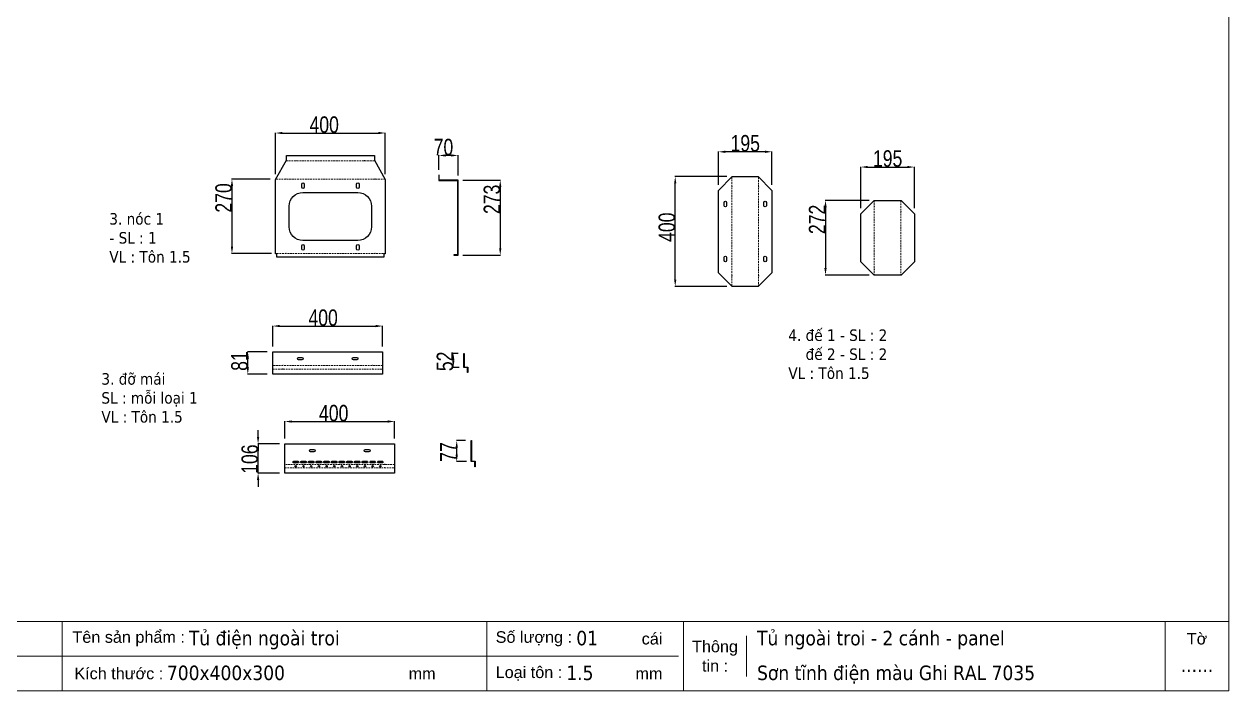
# Model space of a CAD drawing. Header units: inches. Extents: x 21 to 136330, y 8 to 58290.
# Drawn here: x 34946 to 39335, y 5677 to 8106 of the extents above; entities that cross this region are included whole.
import ezdxf
from ezdxf.enums import TextEntityAlignment as Align

# ---------------------------------------------------------------- set-up
doc = ezdxf.new("R2010")
doc.units = ezdxf.units.IN
doc.header["$MEASUREMENT"] = 0
doc.linetypes.add('HIDDEN', pattern=[9.525, 6.35, -3.175])
doc.layers.add('0 TĂNG CỨNG', color=7, linetype='Continuous', lineweight=15)
doc.layers.add('@.0.DM. NÉT ĐỨT', color=8, linetype='HIDDEN', lineweight=9)
doc.layers.add('@.0.DM. NÉT CHÍNH', color=7, linetype='Continuous')
doc.layers.add('@.DM. KÍCH THƯỚC', color=8, linetype='Continuous', transparency=0.2)
doc.layers.add('@.DM. KÍCH THƯỚC @ 1', color=8, linetype='Continuous', transparency=0.2)
doc.styles.add('ARIAL', font='arial.ttf')
doc.styles.add('Note Text (ISO)', font='tahoma.ttf')
doc.styles.add('roman', font='roman.shx', dxfattribs={"width": 0.8})
doc.styles.add('Tahoma (Input Text)', font='tahoma.ttf')
doc.dimstyles.new('Kích thước Duy Mạnh', dxfattribs={"dimtxt": 30, "dimasz": 25, "dimexe": 1.25, "dimexo": 20, "dimtad": 1, "dimdec": 1, "dimtxsty": 'roman', "dimcen": 2.5, "dimclrd": 8, "dimclre": 8, "dimclrt": 2, "dimadec": 0, "dimazin": 0, "dimtfac": 1, "dimtdec": 1, "dimtix": 1, "dimtmove": 0, "dimatfit": 3, "dimfxl": 1, "dimtfillclr": 1, "dimarcsym": 0})

# ---------------------------------------------------------------- blocks, each defined once
blk = doc.blocks.new('*D1335')
at = {"layer": '@.DM. KÍCH THƯỚC', "color": 8, "lineweight": -2, "transparency": 16777216}
for p, q in [((37506.3, 7550.6), (37316.9, 7550.6)), ((37506.3, 7150.6), (37316.9, 7150.6))]:
    blk.add_line(p, q, dxfattribs=at)
at = {"layer": '@.DM. KÍCH THƯỚC', "lineweight": -2, "transparency": 16777216}
blk.add_line((37318.2, 7175.6), (37318.2, 7525.6), dxfattribs=at)
at = {"layer": '@.DM. KÍCH THƯỚC', "transparency": 16777216}
for points in [[(37314, 7525.6), (37322.4, 7525.6), (37318.2, 7550.6)], [(37314, 7175.6), (37322.4, 7175.6), (37318.2, 7150.6)]]:
    blk.add_solid(points, dxfattribs=at)
at = {"layer": 'Defpoints', "color": 0, "transparency": 16777216}
for p in [(37318.2, 7550.6), (37526.3, 7550.6), (37526.3, 7150.6)]:
    blk.add_point(p, dxfattribs=at)
at = {"layer": '@.DM. KÍCH THƯỚC', "color": 2, "transparency": 16777216, "insert": (37257.6, 7312.7), "char_height": 60, "attachment_point": 1, "rotation": 90, "style": 'roman'}
blk.add_mtext('400', dxfattribs=at)
blk = doc.blocks.new('*D1297')
at = {"layer": '@.DM. KÍCH THƯỚC', "color": 8, "lineweight": -2, "transparency": 16777216}
for p, q in [((35842.5, 7541.3), (35702.1, 7541.3)), ((35847, 7270.9), (35702.1, 7270.9))]:
    blk.add_line(p, q, dxfattribs=at)
at = {"layer": '@.DM. KÍCH THƯỚC', "lineweight": -2, "transparency": 16777216}
blk.add_line((35703.3, 7516.3), (35703.3, 7295.9), dxfattribs=at)
at = {"layer": '@.DM. KÍCH THƯỚC', "transparency": 16777216}
for points in [[(35699.2, 7516.3), (35707.5, 7516.3), (35703.3, 7541.3)], [(35699.2, 7295.9), (35707.5, 7295.9), (35703.3, 7270.9)]]:
    blk.add_solid(points, dxfattribs=at)
at = {"layer": 'Defpoints', "color": 0, "transparency": 16777216}
for p in [(35862.5, 7541.3), (35703.3, 7270.9), (35867, 7270.9)]:
    blk.add_point(p, dxfattribs=at)
at = {"layer": '@.DM. KÍCH THƯỚC', "color": 2, "transparency": 16777216, "insert": (35642.7, 7419.4), "char_height": 60, "attachment_point": 1, "rotation": 90, "style": 'roman'}
blk.add_mtext('270', dxfattribs=at)
blk = doc.blocks.new('*D1298')
at = {"layer": '@.DM. KÍCH THƯỚC', "color": 8, "lineweight": -2, "transparency": 16777216}
for p, q in [((35862, 7559.6), (35862, 7710.7)), ((36262, 7559.6), (36262, 7710.7))]:
    blk.add_line(p, q, dxfattribs=at)
at = {"layer": '@.DM. KÍCH THƯỚC', "lineweight": -2, "transparency": 16777216}
blk.add_line((35887, 7709.5), (36237, 7709.5), dxfattribs=at)
at = {"layer": '@.DM. KÍCH THƯỚC', "transparency": 16777216}
for points in [[(35887, 7713.6), (35887, 7705.3), (35862, 7709.5)], [(36237, 7713.6), (36237, 7705.3), (36262, 7709.5)]]:
    blk.add_solid(points, dxfattribs=at)
at = {"layer": 'Defpoints', "color": 0, "transparency": 16777216}
for p in [(36262, 7709.5), (35862, 7539.6), (36262, 7539.6)]:
    blk.add_point(p, dxfattribs=at)
at = {"layer": '@.DM. KÍCH THƯỚC', "color": 2, "transparency": 16777216, "insert": (35985.8, 7770.1), "char_height": 60, "attachment_point": 1, "style": 'roman'}
blk.add_mtext('400', dxfattribs=at)
blk = doc.blocks.new('*D1299')
at = {"layer": '@.DM. KÍCH THƯỚC', "color": 8, "lineweight": -2, "transparency": 16777216}
for p, q in [((35832.1, 6912.1), (35759.8, 6912.1)), ((35832.1, 6830.8), (35759.8, 6830.8))]:
    blk.add_line(p, q, dxfattribs=at)
at = {"layer": '@.DM. KÍCH THƯỚC', "lineweight": -2, "transparency": 16777216}
blk.add_line((35761, 6855.8), (35761, 6887.1), dxfattribs=at)
at = {"layer": '@.DM. KÍCH THƯỚC', "transparency": 16777216}
for points in [[(35756.8, 6887.1), (35765.2, 6887.1), (35761, 6912.1)], [(35756.8, 6855.8), (35765.2, 6855.8), (35761, 6830.8)]]:
    blk.add_solid(points, dxfattribs=at)
at = {"layer": 'Defpoints', "color": 0, "transparency": 16777216}
for p in [(35761, 6912.1), (35852.1, 6912.1), (35852.1, 6830.8)]:
    blk.add_point(p, dxfattribs=at)
at = {"layer": '@.DM. KÍCH THƯỚC', "color": 2, "transparency": 16777216, "insert": (35700.4, 6842.9), "char_height": 60, "attachment_point": 1, "rotation": 90, "style": 'roman'}
blk.add_mtext('81', dxfattribs=at)
blk = doc.blocks.new('*D1300')
at = {"layer": '@.DM. KÍCH THƯỚC', "color": 8, "lineweight": -2, "transparency": 16777216}
for p, q in [((35852.1, 6932.1), (35852.1, 7007.4)), ((36252.1, 6932.1), (36252.1, 7007.4))]:
    blk.add_line(p, q, dxfattribs=at)
at = {"layer": '@.DM. KÍCH THƯỚC', "lineweight": -2, "transparency": 16777216}
blk.add_line((35877.1, 7006.1), (36227.1, 7006.1), dxfattribs=at)
at = {"layer": '@.DM. KÍCH THƯỚC', "transparency": 16777216}
for points in [[(35877.1, 7010.3), (35877.1, 7002), (35852.1, 7006.1)], [(36227.1, 7010.3), (36227.1, 7002), (36252.1, 7006.1)]]:
    blk.add_solid(points, dxfattribs=at)
at = {"layer": 'Defpoints', "color": 0, "transparency": 16777216}
for p in [(36252.1, 7006.1), (35852.1, 6912.1), (36252.1, 6912.1)]:
    blk.add_point(p, dxfattribs=at)
at = {"layer": '@.DM. KÍCH THƯỚC', "color": 2, "transparency": 16777216, "insert": (35981.9, 7066.7), "char_height": 60, "attachment_point": 1, "style": 'roman'}
blk.add_mtext('400', dxfattribs=at)
blk = doc.blocks.new('*D1301')
at = {"layer": '@.DM. KÍCH THƯỚC', "color": 8, "lineweight": -2, "transparency": 16777216}
for p, q in [((35895.9, 6596.8), (35895.9, 6659.6)), ((36295.9, 6596.8), (36295.9, 6659.6))]:
    blk.add_line(p, q, dxfattribs=at)
at = {"layer": '@.DM. KÍCH THƯỚC', "lineweight": -2, "transparency": 16777216}
blk.add_line((35920.9, 6658.3), (36270.9, 6658.3), dxfattribs=at)
at = {"layer": '@.DM. KÍCH THƯỚC', "transparency": 16777216}
for points in [[(35920.9, 6662.5), (35920.9, 6654.2), (35895.9, 6658.3)], [(36270.9, 6662.5), (36270.9, 6654.2), (36295.9, 6658.3)]]:
    blk.add_solid(points, dxfattribs=at)
at = {"layer": 'Defpoints', "color": 0, "transparency": 16777216}
for p in [(36295.9, 6658.3), (35895.9, 6576.8), (36295.9, 6576.8)]:
    blk.add_point(p, dxfattribs=at)
at = {"layer": '@.DM. KÍCH THƯỚC', "color": 2, "transparency": 16777216, "insert": (36020.4, 6719), "char_height": 60, "attachment_point": 1, "style": 'roman'}
blk.add_mtext('400', dxfattribs=at)
blk = doc.blocks.new('*D1302')
at = {"layer": '@.DM. KÍCH THƯỚC', "lineweight": -2, "transparency": 16777216}
for p, q in [((35798.5, 6601.8), (35798.5, 6626.8)), ((35798.5, 6576.8), (35798.5, 6551.8)), ((35798.5, 6495.5), (35798.5, 6551.8)), ((35798.5, 6470.5), (35798.5, 6495.5)), ((35798.5, 6445.5), (35798.5, 6420.5))]:
    blk.add_line(p, q, dxfattribs=at)
at = {"layer": '@.DM. KÍCH THƯỚC', "color": 8, "lineweight": -2, "transparency": 16777216}
for p, q in [((35875.9, 6576.8), (35797.3, 6576.8)), ((35875.9, 6470.5), (35797.3, 6470.5))]:
    blk.add_line(p, q, dxfattribs=at)
at = {"layer": '@.DM. KÍCH THƯỚC', "transparency": 16777216}
for points in [[(35794.3, 6601.8), (35802.7, 6601.8), (35798.5, 6576.8)], [(35794.3, 6445.5), (35802.7, 6445.5), (35798.5, 6470.5)]]:
    blk.add_solid(points, dxfattribs=at)
at = {"layer": 'Defpoints', "color": 0, "transparency": 16777216}
for p in [(35798.5, 6576.8), (35895.9, 6576.8), (35895.9, 6470.5)]:
    blk.add_point(p, dxfattribs=at)
at = {"layer": '@.DM. KÍCH THƯỚC', "color": 2, "transparency": 16777216, "insert": (35737.9, 6467.7), "char_height": 60, "attachment_point": 1, "rotation": 90, "style": 'roman'}
blk.add_mtext('106', dxfattribs=at)
blk = doc.blocks.new('*D1303')
at = {"layer": '@.DM. KÍCH THƯỚC', "color": 8, "lineweight": -2, "transparency": 16777216}
for p, q in [((36554.7, 6588.6), (36521, 6588.6)), ((36557.7, 6512.1), (36521, 6512.1))]:
    blk.add_line(p, q, dxfattribs=at)
at = {"layer": '@.DM. KÍCH THƯỚC', "lineweight": -2, "transparency": 16777216}
blk.add_line((36522.2, 6537.1), (36522.2, 6563.6), dxfattribs=at)
at = {"layer": '@.DM. KÍCH THƯỚC', "transparency": 16777216}
for points in [[(36518, 6563.6), (36526.4, 6563.6), (36522.2, 6588.6)], [(36518, 6537.1), (36526.4, 6537.1), (36522.2, 6512.1)]]:
    blk.add_solid(points, dxfattribs=at)
at = {"layer": 'Defpoints', "color": 0, "transparency": 16777216}
for p in [(36522.2, 6588.6), (36574.7, 6588.6), (36577.7, 6512.1)]:
    blk.add_point(p, dxfattribs=at)
at = {"layer": '@.DM. KÍCH THƯỚC', "color": 2, "transparency": 16777216, "insert": (36461.6, 6511.5), "char_height": 60, "attachment_point": 1, "rotation": 90, "style": 'roman'}
blk.add_mtext('77', dxfattribs=at)
blk = doc.blocks.new('*D1304')
at = {"layer": '@.DM. KÍCH THƯỚC', "color": 8, "lineweight": -2, "transparency": 16777216}
for p, q in [((36527.6, 6906.4), (36508.5, 6906.4)), ((36530.6, 6854.9), (36508.5, 6854.9))]:
    blk.add_line(p, q, dxfattribs=at)
at = {"layer": '@.DM. KÍCH THƯỚC', "lineweight": -2, "transparency": 16777216}
blk.add_line((36509.8, 6879.9), (36509.8, 6881.4), dxfattribs=at)
at = {"layer": '@.DM. KÍCH THƯỚC', "transparency": 16777216}
for points in [[(36505.6, 6881.4), (36513.9, 6881.4), (36509.8, 6906.4)], [(36505.6, 6879.9), (36513.9, 6879.9), (36509.8, 6854.9)]]:
    blk.add_solid(points, dxfattribs=at)
at = {"layer": 'Defpoints', "color": 0, "transparency": 16777216}
for p in [(36509.8, 6906.4), (36547.6, 6906.4), (36550.6, 6854.9)]:
    blk.add_point(p, dxfattribs=at)
at = {"layer": '@.DM. KÍCH THƯỚC', "color": 2, "transparency": 16777216, "insert": (36449.1, 6841.8), "char_height": 60, "attachment_point": 1, "rotation": 90, "style": 'roman'}
blk.add_mtext('52', dxfattribs=at)
blk = doc.blocks.new('*D1342')
at = {"layer": '@.DM. KÍCH THƯỚC', "color": 8, "lineweight": -2, "transparency": 16777216}
for p, q in [((38025, 7463.7), (37864.4, 7463.7)), ((38025, 7192.1), (37864.4, 7192.1))]:
    blk.add_line(p, q, dxfattribs=at)
at = {"layer": '@.DM. KÍCH THƯỚC', "lineweight": -2, "transparency": 16777216}
blk.add_line((37865.7, 7438.7), (37865.7, 7217.1), dxfattribs=at)
at = {"layer": '@.DM. KÍCH THƯỚC', "transparency": 16777216}
for points in [[(37861.5, 7438.7), (37869.9, 7438.7), (37865.7, 7463.7)], [(37861.5, 7217.1), (37869.9, 7217.1), (37865.7, 7192.1)]]:
    blk.add_solid(points, dxfattribs=at)
at = {"layer": 'Defpoints', "color": 0, "transparency": 16777216}
for p in [(38045, 7463.7), (37865.7, 7192.1), (38045, 7192.1)]:
    blk.add_point(p, dxfattribs=at)
at = {"layer": '@.DM. KÍCH THƯỚC', "color": 2, "transparency": 16777216, "insert": (37805.1, 7341.2), "char_height": 60, "attachment_point": 1, "rotation": 90, "style": 'roman'}
blk.add_mtext('272', dxfattribs=at)
blk = doc.blocks.new('*D1344')
at = {"layer": '@.DM. KÍCH THƯỚC', "color": 8, "lineweight": -2, "transparency": 16777216}
for p, q in [((37475.9, 7520.5), (37475.9, 7642.3)), ((37670.7, 7520.6), (37670.7, 7642.3))]:
    blk.add_line(p, q, dxfattribs=at)
at = {"layer": '@.DM. KÍCH THƯỚC', "lineweight": -2, "transparency": 16777216}
blk.add_line((37645.7, 7641.1), (37500.9, 7641.1), dxfattribs=at)
at = {"layer": '@.DM. KÍCH THƯỚC', "transparency": 16777216}
for points in [[(37500.9, 7645.2), (37500.9, 7636.9), (37475.9, 7641.1)], [(37645.7, 7645.2), (37645.7, 7636.9), (37670.7, 7641.1)]]:
    blk.add_solid(points, dxfattribs=at)
at = {"layer": 'Defpoints', "color": 0, "transparency": 16777216}
for p in [(37475.9, 7641.1), (37475.9, 7500.5), (37670.7, 7500.6)]:
    blk.add_point(p, dxfattribs=at)
at = {"layer": '@.DM. KÍCH THƯỚC', "color": 2, "transparency": 16777216, "insert": (37573.3, 7671.7), "char_height": 60, "attachment_point": 5, "style": 'roman'}
blk.add_mtext('195', dxfattribs=at)
blk = doc.blocks.new('*D1345')
at = {"layer": '@.DM. KÍCH THƯỚC', "color": 8, "lineweight": -2, "transparency": 16777216}
for p, q in [((37994.6, 7435.3), (37994.6, 7586.8)), ((38189.4, 7435.3), (38189.4, 7586.8))]:
    blk.add_line(p, q, dxfattribs=at)
at = {"layer": '@.DM. KÍCH THƯỚC', "lineweight": -2, "transparency": 16777216}
blk.add_line((38019.6, 7585.5), (38164.4, 7585.5), dxfattribs=at)
at = {"layer": '@.DM. KÍCH THƯỚC', "transparency": 16777216}
for points in [[(38019.6, 7589.7), (38019.6, 7581.4), (37994.6, 7585.5)], [(38164.4, 7589.7), (38164.4, 7581.4), (38189.4, 7585.5)]]:
    blk.add_solid(points, dxfattribs=at)
at = {"layer": 'Defpoints', "color": 0, "transparency": 16777216}
for p in [(38189.4, 7585.5), (37994.6, 7415.3), (38189.4, 7415.3)]:
    blk.add_point(p, dxfattribs=at)
at = {"layer": '@.DM. KÍCH THƯỚC', "color": 2, "transparency": 16777216, "insert": (38092, 7616.2), "char_height": 60, "attachment_point": 5, "style": 'roman'}
blk.add_mtext('195', dxfattribs=at)
blk = doc.blocks.new('*U388')
at = {"layer": '@.0.DM. NÉT CHÍNH', "color": 2}
blk.add_lwpolyline([(-7.5, 10.2), (7.5, 10.2, -1), (7.5, 4.2), (-7.5, 4.2, -1)], format="xyb", close=True, dxfattribs=at)
blk.add_circle((0, -7.7), 2.5, dxfattribs=at)
blk = doc.blocks.new('*U389')
at = {"layer": '@.0.DM. NÉT CHÍNH', "color": 0, "linetype": 'ByBlock', "lineweight": -2, "transparency": 16777216}
for p in [(0, 0), (28, 0), (56, 0), (84, 0), (112, 0), (140, 0), (168, 0), (196, 0), (224, 0), (252, 0), (280, 0), (308, 0)]:
    blk.add_blockref('*U388', p, dxfattribs=at)
blk = doc.blocks.new('*D1350')
at = {"layer": '@.DM. KÍCH THƯỚC', "color": 8, "lineweight": -2, "transparency": 16777216}
for p, q in [((36544, 7537.4), (36682, 7537.4)), ((36544, 7264.4), (36682, 7264.4))]:
    blk.add_line(p, q, dxfattribs=at)
at = {"layer": '@.DM. KÍCH THƯỚC', "lineweight": -2, "transparency": 16777216}
blk.add_line((36680.8, 7512.4), (36680.8, 7289.4), dxfattribs=at)
at = {"layer": '@.DM. KÍCH THƯỚC', "transparency": 16777216}
for points in [[(36676.6, 7512.4), (36685, 7512.4), (36680.8, 7537.4)], [(36676.6, 7289.4), (36685, 7289.4), (36680.8, 7264.4)]]:
    blk.add_solid(points, dxfattribs=at)
at = {"layer": 'Defpoints', "color": 0, "transparency": 16777216}
for p in [(36524, 7537.4), (36524, 7264.4), (36680.8, 7264.4)]:
    blk.add_point(p, dxfattribs=at)
at = {"layer": '@.DM. KÍCH THƯỚC', "color": 2, "transparency": 16777216, "insert": (36620.2, 7414.2), "char_height": 60, "attachment_point": 1, "rotation": 90, "style": 'roman'}
blk.add_mtext('273', dxfattribs=at)
blk = doc.blocks.new('*D1351')
at = {"layer": '@.DM. KÍCH THƯỚC', "color": 8, "lineweight": -2, "transparency": 16777216}
for p, q in [((36457, 7575.9), (36457, 7628.9)), ((36527, 7554.4), (36527, 7628.9))]:
    blk.add_line(p, q, dxfattribs=at)
at = {"layer": '@.DM. KÍCH THƯỚC', "lineweight": -2, "transparency": 16777216}
blk.add_line((36502, 7627.7), (36482, 7627.7), dxfattribs=at)
at = {"layer": '@.DM. KÍCH THƯỚC', "transparency": 16777216}
for points in [[(36482, 7631.8), (36482, 7623.5), (36457, 7627.7)], [(36502, 7631.8), (36502, 7623.5), (36527, 7627.7)]]:
    blk.add_solid(points, dxfattribs=at)
at = {"layer": 'Defpoints', "color": 0, "transparency": 16777216}
for p in [(36457, 7627.7), (36457, 7555.9), (36527, 7534.4)]:
    blk.add_point(p, dxfattribs=at)
at = {"layer": '@.DM. KÍCH THƯỚC', "color": 2, "transparency": 16777216, "insert": (36438.1, 7688.3), "char_height": 60, "attachment_point": 1, "style": 'roman'}
blk.add_mtext('70', dxfattribs=at)
blk = doc.blocks.new('KHUNG KT1')
at = {"color": 7}
for p, q in [((7128, -4752), (0, -4752)), ((2294.1, -4752), (2294.1, -5040)), ((4052.8, -4752), (4052.8, -5040)), ((4868.8, -4752), (4868.8, -5040)), ((6864, -4752), (6864, -5040)), ((5128.7, -4812), (5128.7, -4980)), ((4848, -4896), (0, -4896))]:
    blk.add_line(p, q, dxfattribs=at)
blk.add_lwpolyline([(0, 0), (7128, 0), (7128, -5040), (0, -5040)], close=True, dxfattribs=at)
at = {"color": 2, "char_height": 48, "style": 'ARIAL'}
for s, insert, width, attachment_point in [('  Tên sản phẩm :', (2299.1, -4824), 2202.321, 4), ('  Số lượng :', (4052.8, -4824), 2202.321, 4), ('cái', (4695, -4824), 2202.321, 4), ('Thông\\Ptin :', (4998.8, -4896), 259.945, 5), ('Tờ', (6996, -4824), 264, 5), ('  Kích thước :', (2307, -4968), 2202.321, 4), ('  Loại tôn :', (4052.8, -4968), 2202.321, 4), ('mm', (3729.5, -4968), 2202.321, 4), ('mm', (4669.3, -4968), 2202.321, 4)]:
    blk.add_mtext(s, dxfattribs=dict(at, insert=insert, width=width, attachment_point=attachment_point))
at = {"color": 1, "style": 'Tahoma (Input Text)', "flags": 8}
for tag, p in [('#01', (328.9, -4851.1)), ('#03', (1514.7, -4846.3)), ('#05', (2819, -4851.1)), ('#07', (4424, -4851.1)), ('#09', (5172.9, -4851.1)), ('#02', (189.8, -4995.1)), ('#04', (1755.3, -4995.1)), ('#06', (2727.8, -4995.1)), ('#08', (4382.7, -4995.1)), ('#10', (5172.9, -4995.1))]:
    blk.add_attdef(tag, p, '', height=60, dxfattribs=at)
blk.add_attdef('#11', text='', height=60, dxfattribs=at).set_placement((6996, -4961.6), align=Align.CENTER)
at = {"layer": '0 TĂNG CỨNG', "color": 1, "style": 'ARIAL'}
blk.add_attdef('#12', (852.8, -4987.6), '', height=60, dxfattribs=at)

msp = doc.modelspace()

# ---------------------------------------------------------------- linework, layer by layer
at = {"layer": '@.0.DM. NÉT CHÍNH', "color": 1}
for p, q in [((35939.6338, 7608.6575), (35938.1338, 7608.6575)), ((36186.9169, 7608.6575), (36185.4169, 7608.6575)), ((35901.3536, 7541.2646), (35899.8536, 7541.2646)), ((36225.2201, 7541.2646), (36223.7201, 7541.2646)), ((37524.5885, 7514.74), (37524.5885, 7513.24)), ((37621.9814, 7513.7139), (37621.9814, 7512.2139)), ((38043.2817, 7443.2978), (38043.2817, 7441.7978)), ((38140.6746, 7425.2918), (38140.6746, 7423.7918)), ((35901.0785, 7270.8717), (35899.5785, 7270.8717)), ((36225.4561, 7270.8717), (36223.9561, 7270.8717)), ((38043.2817, 7214.217), (38043.2817, 7212.717)), ((38140.6746, 7230.8242), (38140.6746, 7229.3242)), ((37524.5885, 7190.8426), (37524.5885, 7189.3426)), ((37621.9814, 7189.7098), (37621.9814, 7188.2098)), ((35889.4985, 6849.5282), (35887.9985, 6849.5282)), ((35890.0057, 6861.9211), (35888.5057, 6861.9211)), ((36215.1596, 6849.5282), (36213.6596, 6849.5282)), ((36215.4986, 6861.9211), (36213.9986, 6861.9211)), ((35933.7945, 6501.598), (35932.2945, 6501.598)), ((36261.1369, 6501.598), (36259.6369, 6501.598)), ((35934.86, 6489.2051), (35933.36, 6489.2051)), ((36258.7471, 6489.2051), (36257.2471, 6489.2051))]:
    msp.add_line(p, q, dxfattribs=at)
at = {"layer": '@.0.DM. NÉT CHÍNH'}
for p, q in [((35867.0147, 7269.6046), (35867.0147, 7270.8362)), ((36257.0147, 7269.6046), (36257.0147, 7270.8362))]:
    msp.add_line(p, q, dxfattribs=at)
for points in [[(36222.0147, 7609.9611), (36262.0147, 7539.9611), (36262.0147, 7269.5681), (36257.0147, 7269.5681), (36257.0147, 7257.1752), (35867.0147, 7257.1752), (35867.0147, 7269.5681), (35862.0147, 7269.5681), (35862.0147, 7539.9611), (35902.0147, 7609.9611), (35902.0147, 7627.354), (36222.0147, 7627.354)], [(36527.0019, 7537.3959), (36458.5019, 7537.3959), (36458.5019, 7555.8959), (36457.0019, 7555.8959), (36457.0019, 7535.8959), (36525.5019, 7535.8959), (36525.5019, 7265.8959), (36512.0019, 7265.8959), (36512.0019, 7264.3959), (36527.0019, 7264.3959)], [(37670.6778, 7200.5506), (37620.6778, 7150.5506), (37525.9627, 7150.5506), (37475.892, 7200.6213), (37475.892, 7500.4799), (37525.9627, 7550.5506), (37620.6778, 7550.5506), (37670.6778, 7500.5506)], [(38141.071, 7463.6817), (38189.371, 7415.3817), (38189.371, 7240.3817), (38141.071, 7192.0817), (38042.9559, 7192.0817), (37994.5852, 7240.4524), (37994.5852, 7415.311), (38042.9559, 7463.6817)], [(35852.0749, 6912.1176), (36252.0749, 6912.1176), (36252.0749, 6830.8317), (35852.0749, 6830.8317)], [(36561.1233, 6854.9154), (36547.6233, 6854.9154), (36547.6233, 6906.4154), (36549.1233, 6906.4154), (36549.1233, 6856.4154), (36562.6233, 6856.4154), (36562.6233, 6836.4154), (36561.1233, 6836.4154)], [(36588.2371, 6493.6413), (36588.2371, 6512.1413), (36574.7371, 6512.1413), (36574.7371, 6588.6413), (36576.2371, 6588.6413), (36576.2371, 6513.6413), (36589.7371, 6513.6413), (36589.7371, 6493.6413)], [(35895.881, 6576.7944), (36295.881, 6576.7944), (36295.881, 6470.5086), (35895.881, 6470.5086)]]:
    msp.add_lwpolyline(points, close=True, dxfattribs=at)
at = {"layer": '@.0.DM. NÉT CHÍNH', "color": 2}
for points in [[(35957.5147, 7511.5681), (35957.5147, 7523.5681, -1), (35966.5147, 7523.5681), (35966.5147, 7511.5681, -1)], [(36166.5147, 7523.5681), (36166.5147, 7511.5681, -1), (36157.5147, 7511.5681), (36157.5147, 7523.5681, -1)], [(36212.0147, 7442.5681), (36212.0147, 7367.5681, -0.414213562), (36162.0147, 7317.5681), (35962.0147, 7317.5681, -0.414213562), (35912.0147, 7367.5681), (35912.0147, 7442.5681, -0.414213562), (35962.0147, 7492.5681), (36162.0147, 7492.5681, -0.414213562)], [(37505.392, 7450.5506), (37505.392, 7444.5506, -1), (37496.392, 7444.5506), (37496.392, 7450.5506), (37496.392, 7456.5506, -1), (37505.392, 7456.5506)], [(37650.1778, 7444.5506, -1), (37641.1778, 7444.5506), (37641.1778, 7450.5506), (37641.1778, 7456.5506, -1), (37650.1778, 7456.5506), (37650.1778, 7450.5506)], [(35966.5147, 7298.5681), (35966.5147, 7286.5681, -1), (35957.5147, 7286.5681), (35957.5147, 7298.5681, -1)], [(36157.5147, 7286.5681), (36157.5147, 7298.5681, -1), (36166.5147, 7298.5681), (36166.5147, 7286.5681, -1)], [(37505.392, 7250.5506), (37505.392, 7244.5506, -1), (37496.392, 7244.5506), (37496.392, 7250.5506), (37496.392, 7256.5506, -1), (37505.392, 7256.5506)], [(37650.1778, 7244.5506, -1), (37641.1778, 7244.5506), (37641.1778, 7250.5506), (37641.1778, 7256.5506, -1), (37650.1778, 7256.5506), (37650.1778, 7250.5506)], [(35958.0749, 6882.6176), (35946.0749, 6882.6176, -1), (35946.0749, 6891.6176), (35958.0749, 6891.6176, -1)], [(36158.0749, 6882.6176), (36146.0749, 6882.6176, -1), (36146.0749, 6891.6176), (36158.0749, 6891.6176, -1)], [(36001.881, 6547.2944), (35989.881, 6547.2944, -1), (35989.881, 6556.2944), (36001.881, 6556.2944, -1)], [(36201.881, 6547.2944), (36189.881, 6547.2944, -1), (36189.881, 6556.2944), (36201.881, 6556.2944, -1)]]:
    msp.add_lwpolyline(points, format="xyb", close=True, dxfattribs=at)
at = {"layer": '@.0.DM. NÉT ĐỨT'}
for p, q in [((35901.1575, 7608.6575), (36222.8718, 7608.6575)), ((36261.5126, 7541.2646), (35862.5168, 7541.2646)), ((37524.5885, 7549.3259), (37524.5885, 7151.7753)), ((37621.9814, 7547.5506), (37621.9814, 7153.5506)), ((38043.2817, 7462.9963), (38043.2817, 7192.767)), ((38140.6746, 7462.3817), (38140.6746, 7193.3817)), ((35867.0147, 7270.8717), (36257.0147, 7270.8717)), ((36252.0749, 6861.9211), (35852.0749, 6861.9211)), ((35852.0749, 6849.5282), (36252.0749, 6849.5282)), ((36295.881, 6501.598), (35895.881, 6501.598)), ((35895.881, 6489.2051), (36295.881, 6489.2051))]:
    msp.add_line(p, q, dxfattribs=at)

# ---------------------------------------------------------------- block references
at = {"layer": '0 TĂNG CỨNG', "color": 1}
ref = msp.add_blockref('KHUNG KT1', (33067.756, 10108.4299), dxfattribs=dict(at, xscale=0.8792977987369557, yscale=0.8792977987369557, zscale=0.8792977987369557))
ref.add_attrib('#05', 'Tủ điện ngoài troi', (35546.5045, 5842.903), dxfattribs={"layer": '0', "color": 1, "height": 52.757868, "style": 'Tahoma (Input Text)'})
ref.add_attrib('#06', '700x400x300', (35466.3416, 5716.2842), dxfattribs={"layer": '0', "color": 1, "height": 52.757868, "style": 'Tahoma (Input Text)'})
ref.add_attrib('#07', '01', (36957.7825, 5842.903), dxfattribs={"layer": '0', "color": 1, "height": 52.75787, "style": 'Tahoma (Input Text)'})
ref.add_attrib('#08', '1.5', (36921.4139, 5716.2842), dxfattribs={"layer": '0', "color": 1, "height": 52.75787, "style": 'Tahoma (Input Text)'})
ref.add_attrib('#10', 'Sơn tĩnh điện màu Ghi RAL 7035', (37616.2755, 5716.2842), dxfattribs={"layer": '0', "color": 1, "height": 52.757868, "style": 'Tahoma (Input Text)'})
ref.add_attrib('#09', 'Tủ ngoài troi - 2 cánh - panel', (37616.2755, 5842.903), dxfattribs={"layer": '0', "color": 1, "height": 52.757868, "style": 'Tahoma (Input Text)'})
ref.add_attrib('#11', '......', dxfattribs={"layer": '0', "color": 1, "height": 52.75787, "style": 'Tahoma (Input Text)'}).set_placement((39219.3091, 5745.6754), align=Align.CENTER)
at = {"layer": '@.0.DM. NÉT CHÍNH'}
msp.add_blockref('*U389', (35935.881, 6503.098), dxfattribs=at)

# ---------------------------------------------------------------- texts
at = {"layer": '@.0.DM. NÉT CHÍNH', "color": 2, "char_height": 41.999999, "width": 551.411705, "attachment_point": 1, "line_spacing_factor": 0.987884, "style": 'Note Text (ISO)'}
for s, insert in [('3. nóc 1 \\P- SL : 1\\PVL : Tôn 1.5', (35256.5596, 7417.7559)), ('\\fTahoma|b0|i0;4. đế 1 - SL : 2\\P\\fTahoma|b0|i0;    đế 2 - SL : 2\\P\\fTahoma|b0|i0;VL : Tôn 1.5\\P', (37730.3725, 6993.8612)), ('3. đỡ mái \\PSL : mỗi loại 1\\PVL : Tôn 1.5', (35227.728, 6834.6132))]:
    msp.add_mtext(s, dxfattribs=dict(at, insert=insert))

# ---------------------------------------------------------------- dimensions: what is measured, and where the dimension line sits
at = {"layer": '@.DM. KÍCH THƯỚC @ 1', "color": 0}
for base, p1, p2, angle, override, picture, middle in [((36262.0147, 7709.4558), (35862.0147, 7539.5681), (36262.0147, 7539.5681), 180, {"dimscale": 1, "dimtxt": 60, "dimdec": 0, "dimclrd": 256, "dimtdec": 0, "dimtix": 1, "dimtofl": 0, "dimtmove": 0, "dimatfit": 1}, '*D1298', (36047.5156, 7709.4558)), ((36457.0019, 7627.6759), (36527.0019, 7534.3959), (36457.0019, 7555.8959), 180, {"dimscale": 1, "dimtxt": 60, "dimdec": 0, "dimclrd": 256, "dimtdec": 0, "dimtix": 1, "dimtofl": 1, "dimtmove": 0, "dimatfit": 1}, '*D1351', (36477.0019, 7627.6759)), ((35703.3492, 7270.8717), (35862.5168, 7541.2646), (35867.0147, 7270.8717), 90, {"dimscale": 1, "dimtxt": 60, "dimdec": 0, "dimclrd": 256, "dimtdec": 0, "dimtix": 1, "dimtofl": 0, "dimtmove": 0, "dimatfit": 1}, '*D1297', (35703.3492, 7481.0681)), ((36680.7853, 7264.3959), (36524.0019, 7537.3959), (36524.0019, 7264.3959), 270, {"dimscale": 1, "dimtxt": 60, "dimdec": 0, "dimclrd": 256, "dimtdec": 0, "dimtix": 1, "dimtofl": 0, "dimtmove": 0, "dimatfit": 1}, '*D1350', (36680.7853, 7475.8959)), ((37318.1925, 7550.5506), (37526.2849, 7150.5506), (37526.2849, 7550.5506), 270, {"dimscale": 1, "dimtxt": 60, "dimdec": 0, "dimclrd": 256, "dimtdec": 0, "dimtix": 1, "dimtofl": 0, "dimtmove": 0, "dimatfit": 1}, '*D1335', (37318.1925, 7374.3957)), ((37865.6931, 7192.0817), (38044.9781, 7463.6817), (38044.9781, 7192.0817), 90, {"dimscale": 1, "dimtxt": 60, "dimdec": 0, "dimclrd": 256, "dimtdec": 0, "dimtix": 1, "dimtofl": 0, "dimtmove": 0, "dimatfit": 1}, '*D1342', (37865.6931, 7402.8817)), ((36252.0749, 7006.1182), (35852.0749, 6912.1176), (36252.0749, 6912.1176), 180, {"dimscale": 1, "dimtxt": 60, "dimdec": 0, "dimclrd": 256, "dimtdec": 0, "dimtix": 1, "dimtofl": 0, "dimtmove": 0, "dimatfit": 1}, '*D1300', (36043.6219, 7006.1182)), ((35761.0089, 6912.1176), (35852.0749, 6830.8317), (35852.0749, 6912.1176), 90, {"dimscale": 1, "dimtxt": 60, "dimdec": 0, "dimclrd": 256, "dimtdec": 0, "dimtix": 1, "dimtofl": 1, "dimtmove": 0, "dimatfit": 1}, '*D1299', (35761.0089, 6871.4747)), ((36509.7744816817, 6906.4153551187), (36550.6233088909, 6854.9153551187), (36547.6233088909, 6906.4153551187), 90, {"dimscale": 1, "dimtxt": 60, "dimdec": 0, "dimclrd": 256, "dimtdec": 0, "dimtix": 1, "dimtofl": 1, "dimtmove": 0, "dimatfit": 1}, '*D1304', (36509.7744816817, 6880.6653551187)), ((36295.881, 6658.3401), (35895.881, 6576.7944), (36295.881, 6576.7944), 180, {"dimscale": 1, "dimtxt": 60, "dimdec": 0, "dimclrd": 256, "dimtdec": 0, "dimtix": 1, "dimtofl": 0, "dimtmove": 0, "dimatfit": 1}, '*D1301', (36082.1272, 6658.3401)), ((35798.502, 6576.7944), (35895.881, 6470.5086), (35895.881, 6576.7944), 90, {"dimscale": 1, "dimtxt": 60, "dimdec": 0, "dimclrd": 256, "dimtdec": 0, "dimtix": 1, "dimtofl": 0, "dimtmove": 0, "dimatfit": 1}, '*D1302', (35798.502, 6523.6515)), ((36522.2050497986, 6588.6413264592), (36577.7371351392, 6512.1413264592), (36574.7371351392, 6588.6413264592), 270, {"dimscale": 1, "dimtxt": 60, "dimdec": 0, "dimclrd": 256, "dimtdec": 0, "dimtix": 1, "dimtofl": 1, "dimtmove": 0, "dimatfit": 1}, '*D1303', (36522.2050497986, 6550.3913264592))]:
    dim = msp.add_linear_dim(base=base, p1=p1, p2=p2, angle=angle, dimstyle='Kích thước Duy Mạnh', override=override, dxfattribs=at)
    dim.commit()
    dim.dimension.update_dxf_attribs({"geometry": picture, "text_midpoint": middle, "dimtype": 128})
for base, p1, p2, picture, middle in [((37475.892, 7641.0697), (37670.6778, 7500.5506), (37475.892, 7500.4799), '*D1344', (37573.2849, 7671.6947)), ((38189.4418, 7585.5312), (37994.5852, 7415.311), (38189.4418, 7415.311), '*D1345', (38092.0135, 7616.1562))]:
    dim = msp.add_linear_dim(base=base, p1=p1, p2=p2, dimstyle='Kích thước Duy Mạnh', override={"dimscale": 1, "dimtxt": 60, "dimdec": 0, "dimclrd": 256, "dimtdec": 0, "dimtix": 1, "dimtofl": 0, "dimtmove": 0, "dimatfit": 1}, dxfattribs=at)
    dim.commit()
    dim.dimension.update_dxf_attribs({"geometry": picture, "text_midpoint": middle})

doc.saveas('drawing.dxf')
